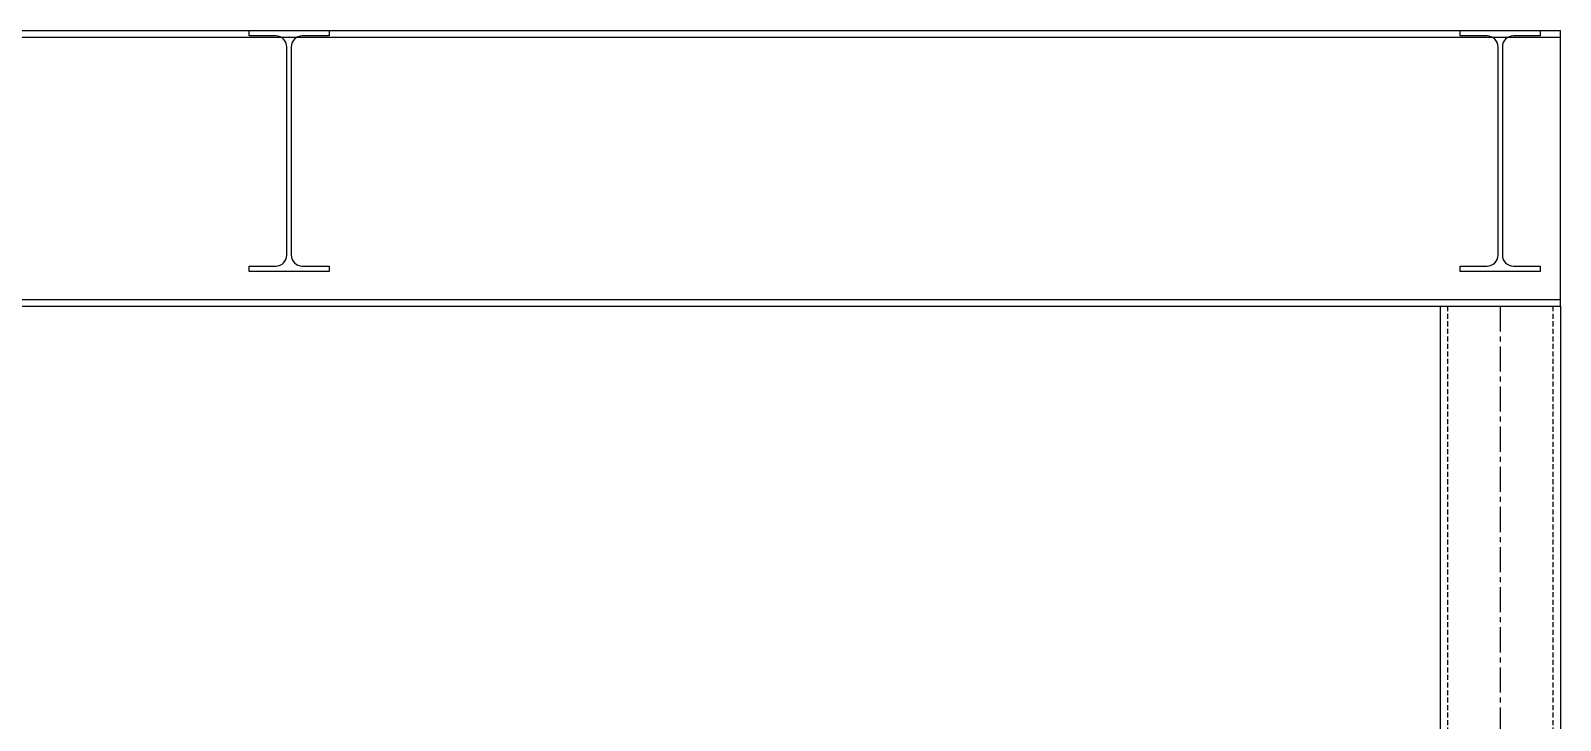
# Model space of a CAD drawing. Header units: inches. Extents: x -883 to 808, y -248 to 1051.
# Drawn here: x -531.9 to -455.7, y 364.9 to 399.3 of the extents above; entities that cross this region are included whole.
import ezdxf

# ---------------------------------------------------------------- set-up
doc = ezdxf.new("R2010")
doc.units = ezdxf.units.IN
doc.header["$MEASUREMENT"] = 0
doc.linetypes.add('CENTER', pattern=[2, 1.25, -0.25, 0.25, -0.25])
doc.linetypes.add('HIDDEN', pattern=[0.375, 0.25, -0.125])
doc.layers.add('S-COLS', color=8, linetype='CONTINUOUS', lineweight=25)
doc.layers.add('STRUCTUAL', color=8, linetype='CONTINUOUS')

msp = doc.modelspace()

# ---------------------------------------------------------------- linework, layer by layer
at = {"layer": 'S-COLS'}
for p, q in [((-461.65719, 385.58407), (-461.65719, -176.67593)), ((-455.65719, 385.58407), (-455.65719, -176.67593))]:
    msp.add_line(p, q, dxfattribs=at)
at = {"layer": 'S-COLS', "color": 8, "linetype": 'HIDDEN'}
for p, q in [((-461.28219, 385.58407), (-461.28219, -176.67593)), ((-456.03219, 385.58407), (-456.03219, -176.67593))]:
    msp.add_line(p, q, dxfattribs=at)
at = {"layer": 'S-COLS', "color": 7, "linetype": 'CENTER'}
msp.add_line((-458.65719, 385.58407), (-458.65719, -176.67593), dxfattribs=at)
at = {"layer": 'STRUCTUAL'}
for p, q in [((-703.15719, 399.32407), (-455.65719, 399.32407)), ((-703.15719, 398.98907), (-455.65719, 398.98907)), ((-455.65719, 385.58407), (-455.65719, 399.32407)), ((-703.15719, 385.91907), (-455.65719, 385.91907)), ((-703.15719, 385.58407), (-455.65719, 385.58407))]:
    msp.add_line(p, q, dxfattribs=at)
for points in [[(-518.92219, 388.13657, 0.41421356), (-518.37469, 387.58907), (-517.03719, 387.58907), (-517.03719, 387.32407), (-521.02719, 387.32407), (-521.02719, 387.58907), (-519.68969, 387.58907, 0.41421356), (-519.14219, 388.13657), (-519.14219, 398.51157, 0.41421356), (-519.68969, 399.05907), (-521.02719, 399.05907), (-521.02719, 399.32407), (-517.03719, 399.32407), (-517.03719, 399.05907), (-518.37469, 399.05907, 0.41421356), (-518.92219, 398.51157)], [(-458.54719, 388.13657, 0.41421356), (-457.99969, 387.58907), (-456.66219, 387.58907), (-456.66219, 387.32407), (-460.65219, 387.32407), (-460.65219, 387.58907), (-459.31469, 387.58907, 0.41421356), (-458.76719, 388.13657), (-458.76719, 398.51157, 0.41421356), (-459.31469, 399.05907), (-460.65219, 399.05907), (-460.65219, 399.32407), (-456.66219, 399.32407), (-456.66219, 399.05907), (-457.99969, 399.05907, 0.41421356), (-458.54719, 398.51157)]]:
    msp.add_lwpolyline(points, format="xyb", close=True, dxfattribs=at)

doc.saveas('drawing.dxf')
